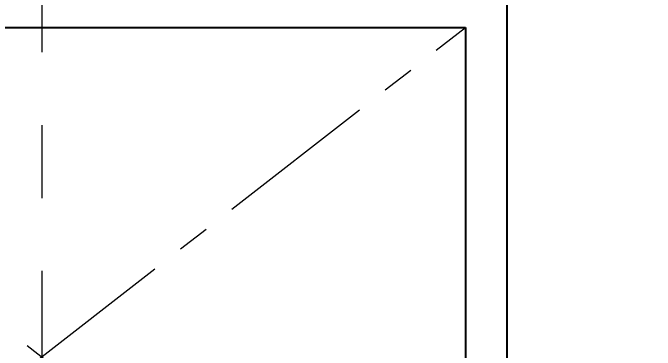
# Model space of a CAD drawing. Header units: inches. Extents: x 707 to 13003, y 909 to 9309.
# Drawn here: x 1986 to 2994, y 3631 to 4160 of the extents above; entities that cross this region are included whole.
import ezdxf

# ---------------------------------------------------------------- set-up
doc = ezdxf.new("R2010")
doc.units = ezdxf.units.IN
doc.header["$MEASUREMENT"] = 0
doc.linetypes.add('CENTER', pattern=[50.8, 31.75, -6.35, 6.35, -6.35])
doc.layers.add('CEN', color=1, linetype='CENTER', lineweight=15)
doc.styles.get("Standard").update_dxf_attribs({"font": 'Arial.ttf'})
doc.dimstyles.new('ISO-25', dxfattribs={"dimscale": 5, "dimtxt": 15, "dimasz": 12, "dimexe": 3, "dimexo": 3, "dimgap": 4, "dimtad": 1, "dimdsep": 46, "dimtxsty": 'Standard', "dimblk": 'OPEN30', "dimcen": 4, "dimclrd": 3, "dimclre": 3, "dimclrt": 3, "dimadec": 0, "dimazin": 0, "dimtfac": 1, "dimtmove": 0, "dimatfit": 3, "dimldrblk": 'OPEN30', "dimfxl": 1, "dimarcsym": 0})

# ---------------------------------------------------------------- blocks, each defined once
blk = doc.blocks.new('_Open30')
at = {"color": 0, "linetype": 'ByBlock', "lineweight": -2}
for p, q in [((-1, 0.268), (0, 0)), ((0, 0), (-1, -0.268)), ((0, 0), (-1, 0))]:
    blk.add_line(p, q, dxfattribs=at)
blk = doc.blocks.new('*D170')
at = {"color": 3, "lineweight": -2, "transparency": 16777216}
for p, q in [((2031, 4684.9), (2031, 4765.6)), ((5266, 3599.4), (5266, 4765.6)), ((2091, 4750.6), (5206, 4750.6))]:
    blk.add_line(p, q, dxfattribs=at)
at = {"layer": 'Defpoints', "color": 0, "transparency": 16777216}
for p in [(5266, 4750.6), (2031, 4669.9), (5266, 3584.4)]:
    blk.add_point(p, dxfattribs=at)
at = {"color": 3, "lineweight": -2, "transparency": 16777216, "xscale": 60, "yscale": 60, "zscale": 60, "rotation": 180}
blk.add_blockref('_Open30', (2031, 4750.6), dxfattribs=at)
at = {"color": 3, "lineweight": -2, "transparency": 16777216, "xscale": 60, "yscale": 60, "zscale": 60}
blk.add_blockref('_Open30', (5266, 4750.6), dxfattribs=at)
at = {"color": 3, "transparency": 16777216, "insert": (3648.5, 4819.8), "char_height": 75, "attachment_point": 5}
blk.add_mtext('(3235)', dxfattribs=at)

msp = doc.modelspace()

# ---------------------------------------------------------------- linework, layer by layer
for p, q in [((2761.017, 4183.223), (2761.017, 3046.195)), ((1366.017, 4137.261), (2696.017, 4137.261)), ((2696.017, 4137.261), (2696.017, 3104.885))]:
    msp.add_line(p, q)
at = {"layer": 'CEN', "ltscale": 18}
msp.add_line((2031.017, 4669.924), (2031.017, 1258.034), dxfattribs=at)
at = {"layer": 'CEN', "ltscale": 8}
for p, q in [((1366.017, 4137.261), (2696.017, 3104.885)), ((1366.017, 3104.885), (2696.017, 4137.261))]:
    msp.add_line(p, q, dxfattribs=at)

# ---------------------------------------------------------------- dimensions: what is measured, and where the dimension line sits
dim = msp.add_linear_dim(base=(5266.017, 4750.635), p1=(2031.017, 4669.924), p2=(5266.017, 3584.44), text='(<>)', dimstyle='ISO-25', override={"dimdec": 0})
dim.commit()
dim.dimension.update_dxf_attribs({"geometry": '*D170', "text_midpoint": (3648.517, 4819.799)})

doc.saveas('drawing.dxf')
